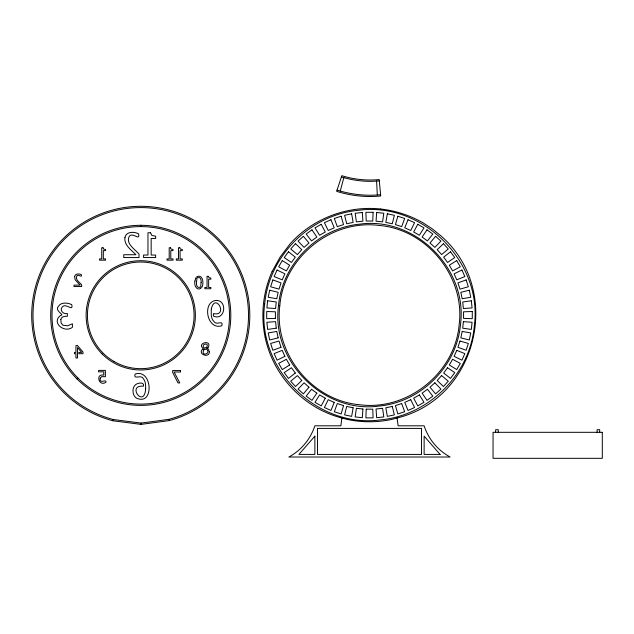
<?xml version="1.0" encoding="UTF-8"?>
<svg xmlns="http://www.w3.org/2000/svg" width="634" height="634" viewBox="0 0 634 634"><rect width="100%" height="100%" fill="white"/><g stroke="black" fill="none" stroke-linecap="round" stroke-linejoin="round"><path stroke-width="0.95" d="M265.155 337.343C273.096 375.756 303.837 408.367 341.916 417.996L340.854 425.802L314.868 425.802A54.841 54.841 0 0 1 288.858 457.019L450.132 457.019A54.841 54.841 0 0 1 424.122 425.802L398.136 425.802L397.066 417.988C477.806 398.382 503.404 290.063 440.923 235.856L432.253 228.826L422.886 222.74C409.936 215.362 395.521 210.67 380.709 209.006M112.836 420.762L113.169 419.502A107.748 107.748 0 0 1 52.305 253.798A107.748 107.748 0 0 1 228.834 253.283A107.748 107.748 0 0 1 168.937 419.343L169.278 420.596L141.065 424.392L112.836 420.762A109.048 109.048 0 0 1 51.243 253.053A109.048 109.048 0 0 1 229.896 252.538A109.048 109.048 0 0 1 169.278 420.596M337.05 190.121L336.709 191.373C350.903 195.787 365.905 197.451 380.709 196.001L379.187 179.573C366.618 180.793 353.867 179.477 341.829 175.681L337.05 190.121C351.109 194.503 365.969 196.168 380.638 194.709M340.268 190.985L343.874 177.568M272.01 271.764C262.983 292.187 260.566 315.36 265.123 337.209M272.057 271.637L280.133 257.071L290.253 243.662C312.649 218.635 347.194 205.4 380.574 208.998M397.066 417.988L391.614 419.454A106.607 106.607 0 0 1 347.242 419.431L341.916 417.996M113.169 419.502L141.065 423.092L168.937 419.343M379.187 180.872C366.452 182.148 353.558 180.69 341.361 176.894M376.588 181.007L377.317 194.884M599.701 432.309L599.701 429.701L597.101 429.701L597.101 432.309M498.253 432.309L498.253 429.701L495.653 429.701L495.653 432.309M141.065 423.092L141.065 424.392M140.748 225.292L140.748 226.592M201.097 282.566L200.677 286.291L201.826 287.408C204.093 283.572 202.975 273.674 196.714 276.773L197.697 277.819C200.598 276.266 201.485 280.553 201.097 282.566M366.206 409.168L365.897 417.877L373.077 417.877L372.776 409.168L366.206 409.168M373.077 212.311L372.776 221.02L366.206 221.02L365.897 212.311L373.077 212.311M194.939 281.036C193.901 284.698 196.342 291.133 200.938 288.351L199.987 287.273C195.446 288.779 196.35 281.337 197.008 278.778L195.835 277.724L194.939 281.036M211.328 308.774C211.225 313.275 210.528 318.862 214.427 322.048C216.868 325.361 223.731 319.655 221.781 325.765C207.001 330.536 201.707 302.006 216.067 300.405C227.931 300.151 225.086 321.343 213.42 316.089L213.42 313.616C228.811 316.707 215.425 291.909 211.328 308.774M279.8 305.739C273.682 353.55 312.079 400.894 360.128 404.785C407.947 410.895 455.291 372.507 459.174 324.45C465.293 276.638 426.896 229.294 378.847 225.403C331.027 219.293 283.683 257.689 279.8 305.739M264.679 304.082C255.922 368.108 316.477 428.655 380.503 419.898C428.608 415.421 470.024 374.417 474.295 326.114C483.053 262.08 422.498 201.533 358.472 210.29C310.375 214.775 268.951 255.771 264.679 304.082M278.516 305.533C270.908 361.111 323.475 413.669 379.053 406.069C420.81 402.178 456.757 366.595 460.466 324.656C468.066 269.078 415.5 216.519 359.93 224.119C318.181 228.034 282.209 263.586 278.516 305.533M145.669 388.785C144.235 409.168 126.214 384.592 143.442 386.209C144.79 381.589 137.792 382.888 135.652 384.592C132.752 386.883 132.451 391.146 133.592 394.427A7.87 7.87 0 0 0 136.468 398.128C154.482 406.339 152.509 368.227 135.105 374.084C133.124 380.368 141.295 374.036 143.347 378.672C145.78 381.462 145.606 385.321 145.669 388.785M362.925 409.001L362.315 417.687L355.175 416.942L356.387 408.312L362.925 409.001M376.659 212.501L376.057 221.187L382.587 221.876L383.8 213.254L376.659 212.501M100.251 378.205C98.849 384.687 107.114 378.371 105.886 382.302C98.888 387.128 95.14 373.323 103.778 375.122L103.778 371.833L98.595 371.833L98.595 370.383L105.379 370.383L105.379 376.754L101.781 376.58L100.251 378.205M60.848 319.52L61.102 322.968L62.877 325.21L67.608 325.781L72.411 323.8L72.411 327.303C64.2 333.619 50.799 322.246 60.761 315.328C65.429 315.027 54.104 310.977 58.415 306.388C61.094 301.839 67.624 302.727 71.729 304.597C73.607 312.269 65.904 302.814 62.512 306.705C58.922 309.828 63.384 314.781 67.362 313.537L67.362 316.295C64.89 316.128 61.268 316.469 60.848 319.52M74.598 276.575L75.177 279.8L80.098 285.118L74.02 285.118L74.02 286.536L81.651 286.536L81.651 284.801C79.63 282.423 74.749 279.459 76.833 275.853C78.442 273.674 82.365 278.548 81.398 274.665C79.163 273.468 75.153 273.476 74.598 276.575M124.906 237.639C123.931 245.223 131.357 249.923 135.914 254.725L123.757 254.725L123.757 257.562L139.02 257.562L139.02 254.091C134.979 249.336 125.215 243.401 129.384 236.189C132.593 231.83 140.447 241.586 138.505 233.811C134.036 231.418 126.015 231.434 124.906 237.639M209.394 351.727C209.355 358.654 197.301 354.295 202.579 349.168L203.776 350.19C200.352 356.974 212.136 353.748 206.304 348.954L204.798 349.596C194.012 343.58 212.953 338.326 208.095 347.931L206.771 346.996C209.703 341.774 199.583 344.317 204.513 348.137L205.915 347.527L208.198 349.128L209.394 351.727M267.643 300.778L266.89 307.918L275.584 308.528L276.273 301.99L267.643 300.778M463.391 321.66L462.709 328.198L471.331 329.411L472.084 322.27L463.391 321.66M353.146 407.797L351.632 416.379L344.611 414.882L346.719 406.434L353.146 407.797M387.35 213.809L385.837 222.391L392.264 223.754L394.372 215.306L387.35 213.809M269.696 290.214L268.206 297.235L276.789 298.749L278.152 292.322L269.696 290.214M462.194 331.439L460.823 337.867L469.279 339.975L470.769 332.953L462.194 331.439M343.541 405.578L341.14 413.954L334.316 411.735L337.296 403.549L343.541 405.578M397.835 216.234L395.434 224.61L401.687 226.639L404.666 218.453L397.835 216.234M272.842 279.919L270.631 286.75L279 289.144L281.028 282.899L272.842 279.919M459.975 341.044L457.946 347.289L466.133 350.269L468.352 343.446L459.975 341.044M334.229 402.376L330.964 410.452L324.402 407.527L328.222 399.697L334.229 402.376M408.019 219.736L404.754 227.812L410.753 230.491L414.573 222.661L408.019 219.736M277.05 270.013L274.134 276.567L282.209 279.832L284.88 273.833L277.05 270.013M456.765 350.356L454.095 356.363L461.924 360.175L464.841 353.621L456.765 350.356M325.297 398.207L321.208 405.903L314.987 402.313L319.607 394.927L325.297 398.207M417.774 224.285L413.685 231.981L419.375 235.262L423.988 227.875L417.774 224.285M282.273 260.598L278.683 266.811L286.37 270.9L289.659 265.21L282.273 260.598M452.605 359.288L449.316 364.978L456.71 369.59L460.292 363.377L452.605 359.288M316.849 393.135L311.976 400.355L306.174 396.139L311.532 389.276L316.849 393.135M426.999 229.833L422.125 237.053L427.443 240.912L432.808 234.049L426.999 229.833M288.446 251.777L284.222 257.586L291.45 262.452L295.309 257.142L288.446 251.777M447.533 367.736L443.665 373.046L450.528 378.411L454.752 372.602L447.533 367.736M308.98 387.208L303.377 393.88L298.043 389.078L304.098 382.809L308.98 387.208M435.598 236.308L429.995 242.981L434.876 247.379L440.931 241.11L435.598 236.308M314.868 436.152L298.899 454.419L314.868 454.419L314.868 436.152M295.507 243.654L290.705 248.988L297.378 254.583L301.776 249.701L295.507 243.654M441.597 375.605L437.206 380.487L443.467 386.534L448.27 381.2L441.597 375.605M301.776 380.487L295.507 386.534L290.705 381.2L297.378 375.605L301.776 380.487M443.467 243.654L437.206 249.701L441.597 254.583L448.27 248.988L443.467 243.654M303.377 236.308L298.043 241.11L304.098 247.379L308.98 242.981L303.377 236.308M434.876 382.809L429.995 387.208L435.598 393.88L440.931 389.078L434.876 382.809M295.309 373.046L288.446 378.411L284.222 372.602L291.45 367.736L295.309 373.046M450.528 251.777L443.665 257.142L447.533 262.452L454.752 257.586L450.528 251.777M311.976 229.833L306.174 234.049L311.532 240.912L316.849 237.053L311.976 229.833M427.443 389.276L422.125 393.135L426.999 400.355L432.808 396.139L427.443 389.276M289.659 364.978L282.273 369.59L278.683 363.377L286.37 359.288L289.659 364.978M456.71 260.598L449.316 265.21L452.605 270.9L460.292 266.811L456.71 260.598M321.2 224.293L314.987 227.883L319.607 235.269L325.297 231.981L321.2 224.293M419.367 394.919L413.685 398.207L417.774 405.895L423.995 402.305L419.367 394.919M284.88 356.363L277.05 360.175L274.134 353.621L282.209 350.356L284.88 356.363M461.924 270.013L454.095 273.833L456.765 279.832L464.841 276.567L461.924 270.013M330.956 219.744L324.402 222.669L328.222 230.491L334.221 227.812L330.956 219.744M410.753 399.697L404.754 402.376L408.019 410.452L414.581 407.519L410.753 399.697M281.028 347.289L272.842 350.269L270.631 343.446L279 341.044L281.028 347.289M466.133 279.919L457.946 282.899L459.975 289.144L468.352 286.75L466.133 279.919M341.132 216.234L334.308 218.461L337.296 226.639L343.541 224.61L341.132 216.234M401.687 403.549L395.434 405.578L397.843 413.954L404.666 411.728L401.687 403.549M278.152 337.867L269.696 339.975L268.206 332.953L276.789 331.439L278.152 337.867M469.279 290.214L460.823 292.322L462.194 298.749L470.769 297.235L469.279 290.214M351.624 213.816L344.603 215.314L346.719 223.762L353.138 222.391L351.624 213.816M392.264 406.426L385.837 407.797L387.35 416.379L394.372 414.882L392.264 406.426M276.273 328.198L267.643 329.411L266.89 322.27L275.584 321.66L276.273 328.198M471.331 300.778L462.709 301.99L463.391 308.528L472.084 307.918L471.331 300.778M362.315 212.501L355.175 213.254L356.387 221.876L362.925 221.187L362.315 212.501M382.587 408.312L376.057 409.001L376.659 417.687L383.8 416.942L382.587 408.312M275.41 318.379L266.708 318.68L266.708 311.508L275.41 311.809L275.41 318.379M472.275 311.508L463.565 311.809L463.565 318.379L472.275 318.68L472.275 311.508M150.543 232.749L147.968 232.749L147.968 255.042L143.585 255.042L143.585 257.562L155.647 257.562L155.647 255.042L151.161 255.042L151.161 238.463L155.647 238.463L155.647 236.205L151.898 235.483L150.543 232.749M103.017 247.767L101.733 247.767L101.733 258.91L99.538 258.91L99.538 260.17L105.569 260.17L105.569 258.91L103.326 258.91L103.326 250.62L105.569 250.62L105.569 249.495L103.699 249.13L103.017 247.767M170.483 247.767L169.199 247.767L169.199 258.91L167.004 258.91L167.004 260.17L173.034 260.17L173.034 258.91L170.792 258.91L170.792 250.62L173.034 250.62L173.034 249.495L171.156 249.13L170.483 247.767M179.771 247.767L178.479 247.767L178.479 258.91L176.292 258.91L176.292 260.17L182.315 260.17L182.315 258.91L180.072 258.91L180.072 250.62L182.315 250.62L182.315 249.495L180.444 249.13L179.771 247.767M208.332 276.329L207.041 276.329L207.041 287.471L204.853 287.471L204.853 288.732L210.876 288.732L210.876 287.471L208.641 287.471L208.641 279.182L210.876 279.182L210.876 278.057L209.006 277.692L208.332 276.329M77.467 345.609L75.937 345.609L75.937 352.393L74.471 352.393L74.471 353.717L75.937 353.717L75.937 357.972L77.538 357.972L77.538 347.559L81.707 352.393L78.854 352.393L78.854 353.717L82.999 353.717L82.999 351.973L77.467 345.609M180.5 370.557L172.654 370.557L172.654 372.412L177.995 382.928L179.771 382.928L174.104 372.015L180.5 372.015L180.5 370.557M421.515 428.402L317.468 428.402L317.468 454.419L421.515 454.419L421.515 428.402M602.3 432.309L493.054 432.309L493.054 458.319L602.3 458.319L602.3 432.309M440.091 454.419L424.122 454.419L424.122 436.152L440.091 454.419M77.079 379.021A90.052 90.052 0 0 0 227.733 338.651A90.052 90.052 0 0 0 117.441 228.359A90.052 90.052 0 0 0 77.079 379.021M77.998 378.102A88.752 88.752 0 0 0 226.473 338.31A88.752 88.752 0 0 0 117.781 229.619A88.752 88.752 0 0 0 77.998 378.102M114.088 361.523A53.327 53.327 0 0 0 194.075 315.344A53.327 53.327 0 0 0 114.088 269.165A53.327 53.327 0 0 0 114.088 361.523M102.129 353.97A54.627 54.627 0 0 0 193.513 329.482A54.627 54.627 0 0 0 126.61 262.579A54.627 54.627 0 0 0 102.129 353.97"/></g></svg>
